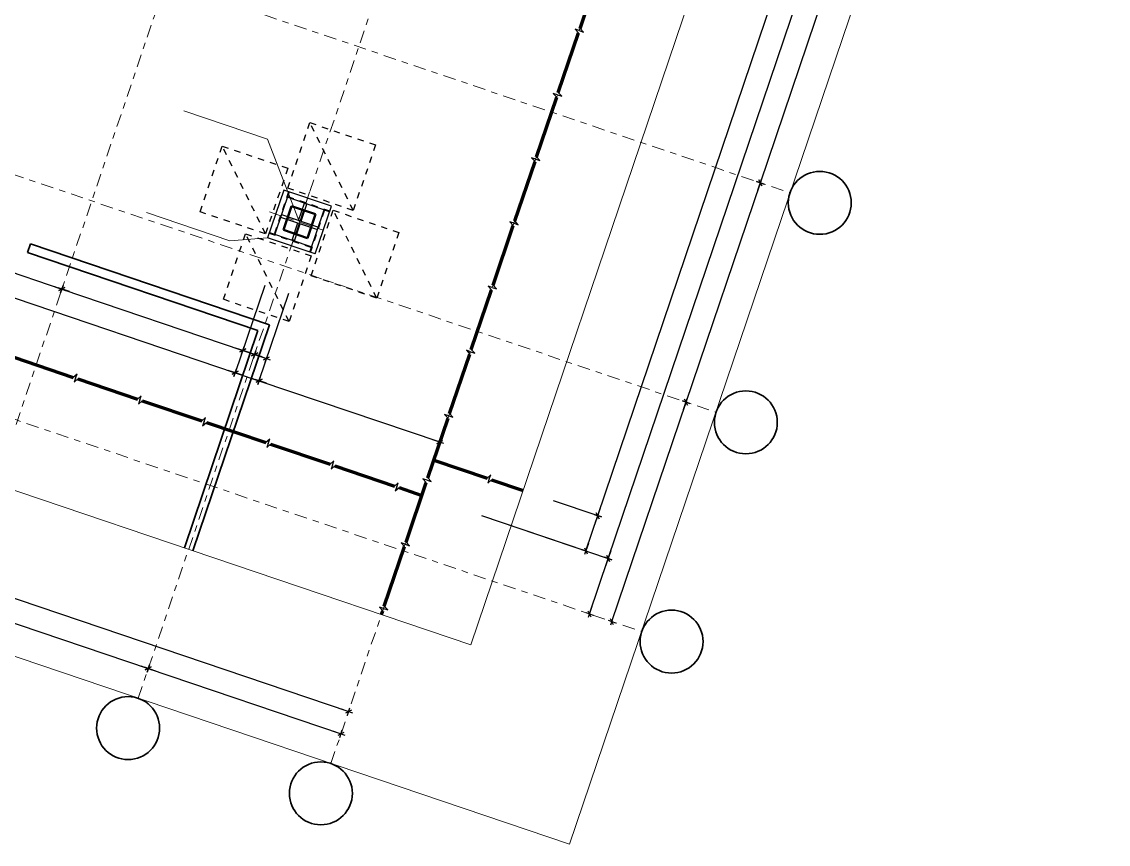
# Model space of a CAD drawing. Header units: metres. Extents: x 2661608 to 2661648.6, y 1209464.3 to 1209501.1.
# Drawn here: x 2661631.29 to 2661648.55, y 1209464.29 to 1209477.36 of the extents above; entities that cross this region are included whole.
import ezdxf

# ---------------------------------------------------------------- set-up
doc = ezdxf.new("R2010")
doc.units = ezdxf.units.M
for name, pattern in [('AUSGEZOGEN', [0]), ('PHANTOM2_S8', [0.3, 0.2, -0.05, 0, -0.05]), ('VERDECKT2_S2', [0.025, 0, -0.025])]:
    doc.linetypes.add(name, pattern=pattern)
for name, color, linetype, lineweight in [('TB_639', 7, 'AUSGEZOGEN', 25), ('TB_641', 7, 'AUSGEZOGEN', 25), ('TB_643', 7, 'AUSGEZOGEN', 25), ('TB_645', 7, 'AUSGEZOGEN', 25), ('TB_649', 7, 'AUSGEZOGEN', 25), ('TB_650', 7, 'AUSGEZOGEN', 25)]:
    doc.layers.add(name, color=color, linetype=linetype, lineweight=lineweight)

msp = doc.modelspace()

# ---------------------------------------------------------------- linework, layer by layer
at = {"color": 0, "linetype": 'ByBlock', "lineweight": -2}
for p, q in [((2661643.082, 1209474.784), (2661642.964, 1209474.825)), ((2661642.964, 1209474.825), (2661643.082, 1209474.784)), ((2661642.983, 1209474.686), (2661643.043, 1209474.864)), ((2661643.046, 1209474.757), (2661642.999, 1209474.852)), ((2661642.999, 1209474.852), (2661643.046, 1209474.757)), ((2661643.063, 1209474.923), (2661643.003, 1209474.745)), ((2661631.808, 1209473.154), (2661631.986, 1209473.094)), ((2661632.045, 1209473.074), (2661631.867, 1209473.134)), ((2661631.879, 1209473.091), (2661631.974, 1209473.138)), ((2661631.974, 1209473.138), (2661631.879, 1209473.091)), ((2661631.906, 1209473.055), (2661631.946, 1209473.173)), ((2661631.946, 1209473.173), (2661631.906, 1209473.055)), ((2661634.681, 1209472.181), (2661634.859, 1209472.121)), ((2661634.918, 1209472.101), (2661634.74, 1209472.161)), ((2661634.752, 1209472.118), (2661634.847, 1209472.165)), ((2661634.847, 1209472.165), (2661634.752, 1209472.118)), ((2661634.78, 1209472.082), (2661634.82, 1209472.2)), ((2661634.82, 1209472.2), (2661634.78, 1209472.082)), ((2661634.871, 1209472.117), (2661635.048, 1209472.057)), ((2661635.107, 1209472.037), (2661634.93, 1209472.097)), ((2661634.941, 1209472.054), (2661635.037, 1209472.101)), ((2661635.037, 1209472.101), (2661634.941, 1209472.054)), ((2661634.969, 1209472.018), (2661635.009, 1209472.136)), ((2661635.009, 1209472.136), (2661634.969, 1209472.018)), ((2661635.06, 1209472.053), (2661635.238, 1209471.993)), ((2661635.131, 1209471.99), (2661635.226, 1209472.037)), ((2661635.158, 1209471.954), (2661635.198, 1209472.072)), ((2661634.561, 1209471.826), (2661634.739, 1209471.766)), ((2661634.659, 1209471.727), (2661634.699, 1209471.845)), ((2661634.699, 1209471.845), (2661634.659, 1209471.727)), ((2661634.798, 1209471.746), (2661634.62, 1209471.806)), ((2661634.632, 1209471.763), (2661634.727, 1209471.81)), ((2661634.727, 1209471.81), (2661634.632, 1209471.763)), ((2661634.94, 1209471.698), (2661635.117, 1209471.638)), ((2661635.177, 1209471.618), (2661634.999, 1209471.678)), ((2661635.011, 1209471.634), (2661635.106, 1209471.681)), ((2661635.106, 1209471.681), (2661635.011, 1209471.634)), ((2661635.038, 1209471.599), (2661635.078, 1209471.717)), ((2661635.078, 1209471.717), (2661635.038, 1209471.599)), ((2661641.902, 1209471.299), (2661641.784, 1209471.339)), ((2661641.784, 1209471.339), (2661641.902, 1209471.299)), ((2661641.803, 1209471.2), (2661641.863, 1209471.378)), ((2661641.866, 1209471.271), (2661641.819, 1209471.366)), ((2661641.819, 1209471.366), (2661641.866, 1209471.271)), ((2661641.883, 1209471.437), (2661641.823, 1209471.26)), ((2661637.813, 1209470.725), (2661637.991, 1209470.665)), ((2661637.884, 1209470.662), (2661637.979, 1209470.709)), ((2661637.911, 1209470.626), (2661637.951, 1209470.744)), ((2661640.4, 1209469.395), (2661640.46, 1209469.573)), ((2661640.48, 1209469.632), (2661640.42, 1209469.454)), ((2661640.499, 1209469.493), (2661640.381, 1209469.534)), ((2661640.381, 1209469.534), (2661640.499, 1209469.493)), ((2661640.463, 1209469.466), (2661640.416, 1209469.561)), ((2661640.416, 1209469.561), (2661640.463, 1209469.466)), ((2661640.291, 1209469.073), (2661640.231, 1209468.895)), ((2661640.191, 1209468.975), (2661640.31, 1209468.935)), ((2661640.227, 1209469.002), (2661640.274, 1209468.907)), ((2661640.566, 1209468.716), (2661640.626, 1209468.894)), ((2661640.629, 1209468.787), (2661640.582, 1209468.882)), ((2661640.582, 1209468.882), (2661640.629, 1209468.787)), ((2661640.646, 1209468.953), (2661640.586, 1209468.775)), ((2661640.665, 1209468.814), (2661640.547, 1209468.854)), ((2661640.547, 1209468.854), (2661640.665, 1209468.814)), ((2661640.348, 1209468.072), (2661640.287, 1209467.894)), ((2661640.248, 1209467.974), (2661640.367, 1209467.933)), ((2661640.284, 1209468.001), (2661640.331, 1209467.906)), ((2661640.603, 1209467.853), (2661640.722, 1209467.813)), ((2661640.639, 1209467.881), (2661640.686, 1209467.786)), ((2661640.703, 1209467.952), (2661640.643, 1209467.774)), ((2661633.18, 1209467.125), (2661633.358, 1209467.065)), ((2661633.417, 1209467.045), (2661633.24, 1209467.105)), ((2661633.251, 1209467.062), (2661633.346, 1209467.109)), ((2661633.346, 1209467.109), (2661633.251, 1209467.062)), ((2661633.279, 1209467.026), (2661633.319, 1209467.144)), ((2661633.319, 1209467.144), (2661633.279, 1209467.026)), ((2661636.365, 1209466.443), (2661636.542, 1209466.383)), ((2661636.436, 1209466.38), (2661636.531, 1209466.427)), ((2661636.463, 1209466.344), (2661636.503, 1209466.462)), ((2661636.243, 1209466.088), (2661636.421, 1209466.028)), ((2661636.314, 1209466.025), (2661636.409, 1209466.072)), ((2661636.341, 1209465.989), (2661636.381, 1209466.108))]:
    msp.add_line(p, q, dxfattribs=at)
at = {"layer": 'TB_639', "color": 191, "linetype": 'AUSGEZOGEN', "lineweight": 13, "transparency": 33554687}
for p, q in [((2661645.381, 1209488.006), (2661638.425, 1209467.461)), ((2661638.425, 1209467.461), (2661611.132, 1209476.702))]:
    msp.add_line(p, q, dxfattribs=at)
at = {"layer": 'TB_641', "color": 7, "linetype": 'PHANTOM2_S8', "lineweight": 18, "transparency": 33554687}
for p, q in [((2661635.861, 1209474.653), (2661635.541, 1209473.706)), ((2661635.227, 1209474.34), (2661636.174, 1209474.019))]:
    msp.add_line(p, q, dxfattribs=at)
at = {"layer": 'TB_641', "color": 7, "linetype": 'AUSGEZOGEN', "lineweight": 50, "transparency": 33554687}
for p, q in [((2661635.576, 1209474.433), (2661635.447, 1209474.054)), ((2661635.954, 1209474.305), (2661635.576, 1209474.433)), ((2661635.826, 1209473.926), (2661635.954, 1209474.305)), ((2661635.447, 1209474.054), (2661635.826, 1209473.926))]:
    msp.add_line(p, q, dxfattribs=at)
at = {"layer": 'TB_641', "color": 7, "linetype": 'AUSGEZOGEN', "lineweight": 35, "transparency": 33554687}
for p, q in [((2661631.38, 1209473.695), (2661631.426, 1209473.832)), ((2661631.426, 1209473.832), (2661635.224, 1209472.546)), ((2661635.041, 1209472.455), (2661631.38, 1209473.695)), ((2661634.009, 1209468.956), (2661635.224, 1209472.546)), ((2661635.041, 1209472.455), (2661633.872, 1209469.003))]:
    msp.add_line(p, q, dxfattribs=at)
at = {"layer": 'TB_643', "color": 7, "linetype": 'PHANTOM2_S8', "lineweight": 18, "transparency": 33554687}
for p, q in [((2661630.076, 1209467.649), (2661638.956, 1209493.876)), ((2661633.139, 1209466.612), (2661642.019, 1209492.839)), ((2661636.201, 1209465.575), (2661645.081, 1209491.802)), ((2661611.468, 1209485.488), (2661643.497, 1209474.644)), ((2661610.287, 1209482.003), (2661642.316, 1209471.159)), ((2661609.107, 1209478.517), (2661641.136, 1209467.673)), ((2661633.139, 1209466.612), (2661633.139, 1209466.612))]:
    msp.add_line(p, q, dxfattribs=at)
at = {"layer": 'TB_643', "color": 191, "linetype": 'AUSGEZOGEN', "lineweight": 13, "transparency": 33554687}
for p, q in [((2661648.551, 1209489.572), (2661639.991, 1209464.291)), ((2661639.991, 1209464.291), (2661607.962, 1209475.136))]:
    msp.add_line(p, q, dxfattribs=at)
at = {"layer": 'TB_643', "color": 7, "linetype": 'AUSGEZOGEN', "lineweight": 35, "transparency": 33554687}
for centre in [(2661643.967, 1209474.485), (2661642.793, 1209470.997), (2661641.613, 1209467.512), (2661632.978, 1209466.138), (2661636.041, 1209465.101)]:
    msp.add_circle(centre, 0.5, dxfattribs=at)
at = {"layer": 'TB_645', "color": 7, "linetype": 'VERDECKT2_S2', "lineweight": 25, "transparency": 33554687}
for p, q in [((2661635.514, 1209474.718), (2661635.866, 1209475.76)), ((2661635.866, 1209475.76), (2661636.908, 1209475.407)), ((2661636.556, 1209474.365), (2661635.866, 1209475.76)), ((2661634.121, 1209474.345), (2661634.473, 1209475.387)), ((2661634.473, 1209475.387), (2661635.515, 1209475.034)), ((2661635.162, 1209473.992), (2661634.473, 1209475.387)), ((2661636.908, 1209475.407), (2661636.556, 1209474.365)), ((2661635.515, 1209475.034), (2661635.162, 1209473.992)), ((2661635.526, 1209474.661), (2661635.297, 1209473.984)), ((2661636.182, 1209474.355), (2661635.505, 1209474.584)), ((2661636.556, 1209474.365), (2661635.514, 1209474.718)), ((2661635.162, 1209473.992), (2661634.121, 1209474.345)), ((2661635.876, 1209473.698), (2661636.105, 1209474.375)), ((2661635.887, 1209473.325), (2661636.239, 1209474.367)), ((2661636.239, 1209474.367), (2661637.281, 1209474.014)), ((2661636.928, 1209472.972), (2661636.239, 1209474.367)), ((2661634.493, 1209472.952), (2661634.846, 1209473.994)), ((2661634.846, 1209473.994), (2661635.888, 1209473.641)), ((2661635.535, 1209472.599), (2661634.846, 1209473.994)), ((2661635.219, 1209474.005), (2661635.897, 1209473.776)), ((2661637.281, 1209474.014), (2661636.928, 1209472.972)), ((2661635.888, 1209473.641), (2661635.535, 1209472.599)), ((2661636.928, 1209472.972), (2661635.887, 1209473.325)), ((2661635.535, 1209472.599), (2661634.493, 1209472.952))]:
    msp.add_line(p, q, dxfattribs=at)
at = {"layer": 'TB_645', "color": 7, "linetype": 'AUSGEZOGEN', "lineweight": 25, "transparency": 33554687}
for p, q in [((2661635.45, 1209474.687), (2661635.194, 1209473.929)), ((2661635.536, 1209474.658), (2661635.308, 1209473.985)), ((2661636.208, 1209474.43), (2661635.45, 1209474.687)), ((2661636.179, 1209474.345), (2661635.507, 1209474.573)), ((2661635.688, 1209474.205), (2661635.781, 1209474.48)), ((2661635.726, 1209474.192), (2661635.819, 1209474.467)), ((2661635.951, 1209473.673), (2661636.208, 1209474.43)), ((2661635.401, 1209474.26), (2661635.988, 1209474.061)), ((2661635.414, 1209474.298), (2661636.001, 1209474.099)), ((2661635.866, 1209473.701), (2661636.094, 1209474.374)), ((2661635.583, 1209473.892), (2661635.676, 1209474.167)), ((2661635.62, 1209473.88), (2661635.713, 1209474.154)), ((2661635.951, 1209473.673), (2661635.194, 1209473.929)), ((2661635.223, 1209474.014), (2661635.895, 1209473.787))]:
    msp.add_line(p, q, dxfattribs=at)
at = {"layer": 'TB_645', "color": 7, "linetype": 'AUSGEZOGEN', "lineweight": 18, "transparency": 33554687}
for p, q in [((2661633.272, 1209474.33), (2661634.597, 1209473.881)), ((2661634.597, 1209473.881), (2661635.194, 1209473.929))]:
    msp.add_line(p, q, dxfattribs=at)
at = {"layer": 'TB_649', "color": 7, "linetype": 'AUSGEZOGEN', "lineweight": 25, "transparency": 33554687}
for p, q in [((2661640.44, 1209469.514), (2661643.562, 1209478.734)), ((2661640.606, 1209468.834), (2661643.917, 1209478.614)), ((2661643.023, 1209474.805), (2661644.203, 1209478.29)), ((2661625.991, 1209475.124), (2661631.926, 1209473.114)), ((2661625.871, 1209474.769), (2661634.679, 1209471.786)), ((2661641.843, 1209471.319), (2661643.023, 1209474.805)), ((2661643.023, 1209474.805), (2661643.023, 1209474.805)), ((2661643.023, 1209474.805), (2661643.023, 1209474.805)), ((2661612.032, 1209474.682), (2661636.483, 1209466.403)), ((2661631.926, 1209473.114), (2661631.926, 1209473.114)), ((2661631.926, 1209473.114), (2661631.926, 1209473.114)), ((2661631.926, 1209473.114), (2661634.8, 1209472.141)), ((2661635.149, 1209473.174), (2661634.679, 1209471.786)), ((2661635.149, 1209473.174), (2661634.679, 1209471.786)), ((2661635.528, 1209473.046), (2661635.058, 1209471.658)), ((2661635.528, 1209473.046), (2661635.058, 1209471.658)), ((2661634.8, 1209472.141), (2661634.8, 1209472.141)), ((2661634.8, 1209472.141), (2661634.8, 1209472.141)), ((2661634.8, 1209472.141), (2661634.989, 1209472.077)), ((2661634.989, 1209472.077), (2661634.989, 1209472.077)), ((2661634.989, 1209472.077), (2661634.989, 1209472.077)), ((2661634.989, 1209472.077), (2661635.178, 1209472.013)), ((2661635.178, 1209472.013), (2661635.178, 1209472.013)), ((2661634.679, 1209471.786), (2661635.058, 1209471.658)), ((2661635.058, 1209471.658), (2661637.931, 1209470.685)), ((2661640.663, 1209467.833), (2661641.843, 1209471.319)), ((2661641.843, 1209471.319), (2661641.843, 1209471.319)), ((2661641.843, 1209471.319), (2661641.843, 1209471.319)), ((2661637.931, 1209470.685), (2661637.931, 1209470.685)), ((2661639.729, 1209469.754), (2661640.44, 1209469.514)), ((2661639.729, 1209469.754), (2661640.44, 1209469.514)), ((2661638.593, 1209469.516), (2661640.606, 1209468.834)), ((2661638.593, 1209469.516), (2661640.606, 1209468.834)), ((2661638.593, 1209469.516), (2661640.251, 1209468.955)), ((2661640.251, 1209468.955), (2661640.44, 1209469.514)), ((2661640.308, 1209467.954), (2661640.606, 1209468.834)), ((2661630.236, 1209468.122), (2661633.299, 1209467.085)), ((2661640.308, 1209467.954), (2661640.308, 1209467.954)), ((2661640.663, 1209467.833), (2661640.663, 1209467.833)), ((2661633.299, 1209467.085), (2661633.299, 1209467.085)), ((2661633.299, 1209467.085), (2661633.299, 1209467.085)), ((2661633.299, 1209467.085), (2661636.361, 1209466.048)), ((2661636.483, 1209466.403), (2661636.483, 1209466.403)), ((2661636.361, 1209466.048), (2661636.361, 1209466.048))]:
    msp.add_line(p, q, dxfattribs=at)
at = {"layer": 'TB_649', "color": 7, "linetype": 'AUSGEZOGEN', "lineweight": 18, "transparency": 33554687}
for q in [(2661633.864, 1209475.947), (2661635.701, 1209474.18)]:
    msp.add_line((2661635.193, 1209475.497), q, dxfattribs=at)
at = {"layer": 'TB_650', "color": 1, "linetype": 'AUSGEZOGEN', "lineweight": 70, "transparency": 33554687}
for p, q in [((2661640.159, 1209477.258), (2661640.479, 1209478.205)), ((2661639.813, 1209476.238), (2661640.134, 1209477.185)), ((2661639.468, 1209475.217), (2661639.788, 1209476.165)), ((2661639.122, 1209474.197), (2661639.443, 1209475.144)), ((2661638.777, 1209473.177), (2661639.097, 1209474.124)), ((2661638.431, 1209472.156), (2661638.752, 1209473.103)), ((2661631.161, 1209472.032), (2661632.108, 1209471.712)), ((2661638.086, 1209471.136), (2661638.406, 1209472.083)), ((2661632.181, 1209471.687), (2661633.128, 1209471.366)), ((2661633.201, 1209471.341), (2661634.149, 1209471.021)), ((2661634.222, 1209470.996), (2661635.169, 1209470.675)), ((2661637.74, 1209470.116), (2661638.061, 1209471.063)), ((2661635.242, 1209470.65), (2661636.189, 1209470.33)), ((2661636.263, 1209470.305), (2661637.21, 1209469.984)), ((2661637.835, 1209470.395), (2661638.681, 1209470.109)), ((2661637.283, 1209469.959), (2661637.646, 1209469.837)), ((2661637.395, 1209469.095), (2661637.715, 1209470.042)), ((2661638.754, 1209470.084), (2661639.256, 1209469.914)), ((2661637.049, 1209468.075), (2661637.37, 1209469.022)), ((2661637.004, 1209467.942), (2661637.025, 1209468.002))]:
    msp.add_line(p, q, dxfattribs=at)
at = {"layer": 'TB_650', "color": 1, "linetype": 'AUSGEZOGEN', "lineweight": 25, "transparency": 33554687}
for p, q in [((2661640.146, 1209477.222), (2661640.08, 1209477.244)), ((2661640.08, 1209477.244), (2661640.134, 1209477.185)), ((2661640.146, 1209477.222), (2661640.212, 1209477.199)), ((2661640.212, 1209477.199), (2661640.159, 1209477.258)), ((2661639.801, 1209476.201), (2661639.734, 1209476.224)), ((2661639.734, 1209476.224), (2661639.788, 1209476.165)), ((2661639.801, 1209476.201), (2661639.867, 1209476.179)), ((2661639.867, 1209476.179), (2661639.813, 1209476.238)), ((2661639.455, 1209475.181), (2661639.389, 1209475.203)), ((2661639.389, 1209475.203), (2661639.443, 1209475.144)), ((2661639.455, 1209475.181), (2661639.522, 1209475.158)), ((2661639.522, 1209475.158), (2661639.468, 1209475.217)), ((2661639.11, 1209474.16), (2661639.043, 1209474.183)), ((2661639.043, 1209474.183), (2661639.097, 1209474.124)), ((2661639.11, 1209474.16), (2661639.176, 1209474.138)), ((2661639.176, 1209474.138), (2661639.122, 1209474.197)), ((2661638.764, 1209473.14), (2661638.698, 1209473.163)), ((2661638.698, 1209473.163), (2661638.752, 1209473.103)), ((2661638.764, 1209473.14), (2661638.831, 1209473.118)), ((2661638.831, 1209473.118), (2661638.777, 1209473.177)), ((2661638.419, 1209472.12), (2661638.353, 1209472.142)), ((2661638.353, 1209472.142), (2661638.406, 1209472.083)), ((2661638.419, 1209472.12), (2661638.485, 1209472.097)), ((2661638.485, 1209472.097), (2661638.431, 1209472.156)), ((2661632.167, 1209471.765), (2661632.108, 1209471.712)), ((2661632.144, 1209471.699), (2661632.122, 1209471.633)), ((2661632.122, 1209471.633), (2661632.181, 1209471.687)), ((2661632.144, 1209471.699), (2661632.167, 1209471.765)), ((2661633.187, 1209471.42), (2661633.128, 1209471.366)), ((2661633.165, 1209471.354), (2661633.142, 1209471.287)), ((2661633.142, 1209471.287), (2661633.201, 1209471.341)), ((2661633.165, 1209471.354), (2661633.187, 1209471.42)), ((2661638.14, 1209471.077), (2661638.086, 1209471.136)), ((2661634.208, 1209471.075), (2661634.149, 1209471.021)), ((2661634.185, 1209471.008), (2661634.163, 1209470.942)), ((2661634.163, 1209470.942), (2661634.222, 1209470.996)), ((2661634.185, 1209471.008), (2661634.208, 1209471.075)), ((2661638.073, 1209471.099), (2661638.007, 1209471.122)), ((2661638.007, 1209471.122), (2661638.061, 1209471.063)), ((2661638.073, 1209471.099), (2661638.14, 1209471.077)), ((2661635.228, 1209470.729), (2661635.169, 1209470.675)), ((2661635.206, 1209470.663), (2661635.183, 1209470.596)), ((2661635.183, 1209470.596), (2661635.242, 1209470.65)), ((2661635.206, 1209470.663), (2661635.228, 1209470.729)), ((2661636.248, 1209470.384), (2661636.189, 1209470.33)), ((2661636.226, 1209470.317), (2661636.203, 1209470.251)), ((2661636.203, 1209470.251), (2661636.263, 1209470.305)), ((2661636.226, 1209470.317), (2661636.248, 1209470.384)), ((2661637.728, 1209470.079), (2661637.662, 1209470.101)), ((2661637.662, 1209470.101), (2661637.715, 1209470.042)), ((2661637.794, 1209470.057), (2661637.74, 1209470.116)), ((2661638.74, 1209470.163), (2661638.681, 1209470.109)), ((2661638.717, 1209470.097), (2661638.695, 1209470.03)), ((2661638.717, 1209470.097), (2661638.74, 1209470.163)), ((2661637.269, 1209470.038), (2661637.21, 1209469.984)), ((2661637.246, 1209469.972), (2661637.224, 1209469.906)), ((2661637.224, 1209469.906), (2661637.283, 1209469.959)), ((2661637.246, 1209469.972), (2661637.269, 1209470.038)), ((2661637.728, 1209470.079), (2661637.794, 1209470.057)), ((2661638.695, 1209470.03), (2661638.754, 1209470.084)), ((2661637.382, 1209469.059), (2661637.316, 1209469.081)), ((2661637.316, 1209469.081), (2661637.37, 1209469.022)), ((2661637.382, 1209469.059), (2661637.449, 1209469.036)), ((2661637.449, 1209469.036), (2661637.395, 1209469.095)), ((2661637.037, 1209468.038), (2661636.971, 1209468.061)), ((2661636.971, 1209468.061), (2661637.025, 1209468.002)), ((2661637.037, 1209468.038), (2661637.103, 1209468.016)), ((2661637.103, 1209468.016), (2661637.049, 1209468.075))]:
    msp.add_line(p, q, dxfattribs=at)

doc.saveas('drawing.dxf')
